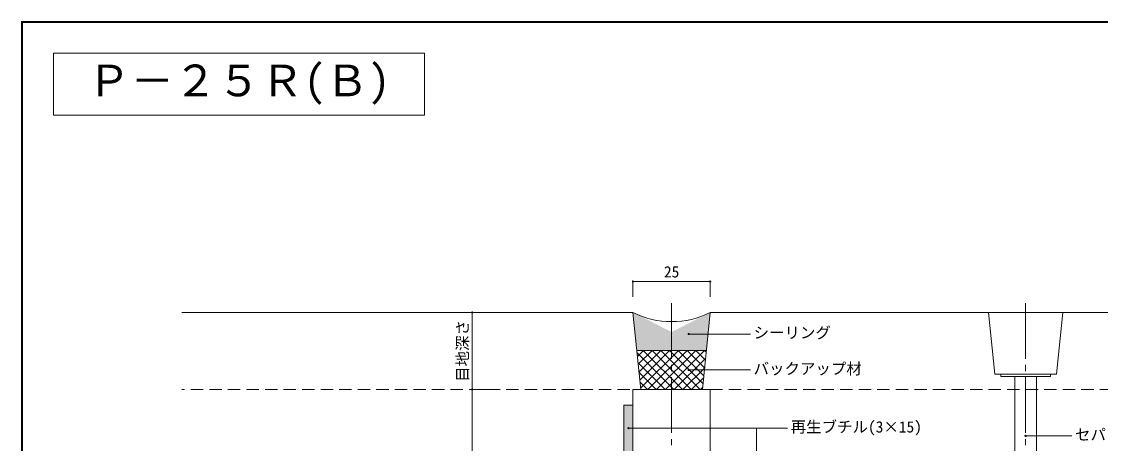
# Model space of a CAD drawing. Units: millimetres, scale not verified. Extents: x -280 to 280, y -194 to 194.
# Drawn here: x -280.3 to 68.6, y 57.6 to 194.2 of the extents above; entities that cross this region are included whole.
import ezdxf
from ezdxf.enums import TextEntityAlignment as Align

# ---------------------------------------------------------------- set-up
doc = ezdxf.new("R2010")
doc.units = ezdxf.units.MM
doc.header["$LTSCALE"] = 2
doc.header["$PDMODE"] = 32
doc.header["$PDSIZE"] = 0.4
doc.linetypes.add('CHAIN2', pattern=[12, 9, -1, 1, -1])
doc.linetypes.add('DASHED2', pattern=[3, 2, -1])
doc.layers.add('0-0_', color=7, linetype='Continuous', lineweight=9)
doc.layers.add('1-0_', color=7, linetype='Continuous', lineweight=9)
doc.styles.add('ＭＳ ゴシック', font='')
doc.styles.get('ＭＳ ゴシック').set_extended_font_data('MS Gothic')

msp = doc.modelspace()

# ---------------------------------------------------------------- linework, layer by layer
at = {"layer": '0-0_'}
for p, q in [((-280, 193.9), (280, 193.9)), ((-280, -193.9), (-280, 193.9)), ((-270, 183.9), (-270, 163.9)), ((-82.55, 110), (-82.55, 105)), ((-57.55, 110), (-57.55, 105)), ((-134.55, 75), (-134.55, 100)), ((-57.55, 100), (-60.05, 75)), ((228.45, 100), (-57.55, 100)), ((34.433, 80), (32.433, 100)), ((54.433, 80), (56.433, 100)), ((-44.55, 93), (-64.55, 93)), ((-81.32, 87.7), (-58.78, 87.7)), ((-81.125, 85.752), (-79.177, 87.7)), ((-80.868, 83.181), (-76.349, 87.7)), ((-80.611, 80.609), (-73.52, 87.7)), ((-80.354, 78.038), (-70.692, 87.7)), ((-80.097, 75.467), (-67.863, 87.7)), ((-79.215, 87.7), (-66.515, 75)), ((-77.735, 75), (-65.035, 87.7)), ((-76.386, 87.7), (-63.686, 75)), ((-74.907, 75), (-62.207, 87.7)), ((-73.558, 87.7), (-60.858, 75)), ((-72.078, 75), (-59.378, 87.7)), ((-70.729, 87.7), (-59.866, 76.837)), ((-67.901, 87.7), (-59.609, 79.408)), ((-65.073, 87.7), (-59.352, 81.979)), ((-62.244, 87.7), (-59.095, 84.551)), ((-59.416, 87.7), (-58.838, 87.122)), ((-81.24, 86.897), (-69.343, 75)), ((-80.925, 83.754), (-72.172, 75)), ((-69.25, 75), (-59.028, 85.222)), ((-80.611, 80.611), (-75, 75)), ((-66.421, 75), (-59.342, 82.079)), ((-44.55, 81.35), (-64.55, 81.35)), ((-80.297, 77.468), (-77.828, 75)), ((-63.593, 75), (-59.656, 78.937)), ((54.433, 80), (34.433, 80)), ((36.433, 80), (36.433, 79.2)), ((52.433, 79.2), (36.433, 79.2)), ((40.933, 79.2), (40.933, 36.085)), ((47.933, 79.2), (47.933, 36.298)), ((52.433, 80), (52.433, 79.2)), ((-134.55, 75), (-127.55, 75)), ((-134.55, -100), (-134.55, 75)), ((-60.05, 75), (-80.05, 75)), ((-60.765, 75), (-59.971, 75.794)), ((-32.55, 62.5), (-84.05, 62.5)), ((-42.55, 47.25), (-42.55, 62.5)), ((44.433, 60), (59.433, 60))]:
    msp.add_line(p, q, dxfattribs=at)
at = {"layer": '0-0_', "color": 6, "linetype": 'CHAIN2'}
for p, q in [((-70.05, 103), (-70.05, -103)), ((44.433, 103), (44.433, -103))]:
    msp.add_line(p, q, dxfattribs=at)
at = {"layer": '0-0_', "linetype": 'DASHED2'}
msp.add_line((228.45, 75), (-228.45, 75), dxfattribs=at)
at = {"layer": '0-0_', "color": 4}
for p, q in [((-57.55, 75), (-82.55, 75)), ((-82.55, 75), (-82.55, -100)), ((-57.55, -100), (-57.55, 75))]:
    msp.add_line(p, q, dxfattribs=at)
at = {"layer": '0-0_'}
for points in [[(280.28, 194.18), (-280.28, 194.18), (-280.28, -194.18)], [(-270, 163.9), (-150, 163.9), (-150, 183.9), (-270, 183.9)], [(-80.05, 75), (-82.55, 100), (-228.45, 100)]]:
    msp.add_lwpolyline(points, dxfattribs=at)
at = {"layer": '0-0_', "color": 3}
msp.add_lwpolyline([(-82.55, 55), (-85.55, 55), (-85.55, 70), (-82.55, 70)], close=True, dxfattribs=at)
at = {"layer": '0-0_'}
msp.add_arc((-70.05, 124.542), 27.542, 243.00853, 296.99147, dxfattribs=at)
for p in [(-82.55, 110), (-57.55, 110)]:
    msp.add_point(p, dxfattribs=at)
at = {"layer": '0-0_', "color": 2}
for p in [(-134.55, 100), (-64.55, 93), (-64.55, 81.35), (-134.55, 75), (-84.05, 62.5), (44.433, 60)]:
    msp.add_point(p, dxfattribs=at)
at = {"layer": '0-0_', "color": 9}
for points in [[(-82.55, 100), (-81.32, 87.7), (-58.78, 87.7)], [(-58.78, 87.7), (-70.05, 93.633), (-82.55, 100)], [(-58.78, 87.7), (-57.55, 100), (-70.05, 93.633)]]:
    msp.add_solid(points, dxfattribs=at)
at = {"layer": '0-0_', "color": 8}
msp.add_solid([(-82.55, 70), (-85.55, 70), (-82.55, 55), (-85.55, 55)], dxfattribs=at)
at = {"layer": '1-0_'}
msp.add_line((-57.55, 110), (-82.55, 110), dxfattribs=at)

# ---------------------------------------------------------------- texts
at = {"layer": '0-0_', "style": 'ＭＳ ゴシック'}
for s, height, p in [('Ｐ－２５Ｒ(Ｂ)', 10.26, (-259, 166.9)), ('25', 3.666, (-72.55, 110.2)), ('シーリング', 3.666, (-43.55, 90.5)), ('バックアップ材', 3.666, (-43.55, 78.85)), ('再生ブチル(3×15)', 3.666, (-31.55, 60)), ('セパレーター(現場調達)', 3.666, (60.433, 57.5))]:
    msp.add_text(s, height=height, dxfattribs=at).set_placement(p, align=Align.BOTTOM_LEFT)
msp.add_text('目地深さ', height=3.666, rotation=90, dxfattribs=at).set_placement((-134.75, 77.5), align=Align.BOTTOM_LEFT)

doc.saveas('drawing.dxf')
